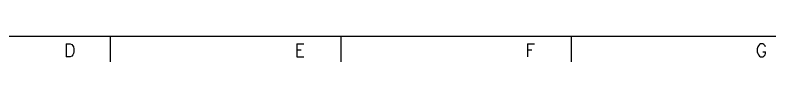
# Model space of a CAD drawing. Header units: millimetres. Extents: x 66027 to 360317, y -114806 to -64032.
# Drawn here: x 304439 to 317186, y -114182 to -113750 of the extents above; entities that cross this region are included whole.
import ezdxf

# ---------------------------------------------------------------- set-up
doc = ezdxf.new("R2010")
doc.units = ezdxf.units.MM
doc.header["$LTSCALE"] = 140
doc.layers.add('1', color=7, linetype='Continuous')
doc.layers.add('TAN-TIT', color=30, linetype='Continuous')
doc.styles.add('COM', font='COMPLEX', dxfattribs={"height": 5})

# ---------------------------------------------------------------- blocks, each defined once
blk = doc.blocks.new('BORDER')
at = {"layer": 'TAN-TIT'}
for p, q in [((4977, 3520), (232823, 3520)), ((56891, 3520), (56891, 2078)), ((69870, 3520), (69870, 2078)), ((82848, 3520), (82848, 2078))]:
    blk.add_line(p, q, dxfattribs=at)
at = {"layer": 'TAN-TIT', "style": 'COM'}
for s, p in [('D', (54295, 2366)), ('E', (67274, 2366)), ('F', (80253, 2366)), ('G', (93231, 2366))]:
    blk.add_text(s, height=721, dxfattribs=at).set_placement(p)

msp = doc.modelspace()

# ---------------------------------------------------------------- block references
at = {"layer": '1', "xscale": 0.3, "yscale": 0.3, "zscale": 0.3}
msp.add_blockref('BORDER', (288976.7, -114805.6), dxfattribs=at)

doc.saveas('drawing.dxf')
